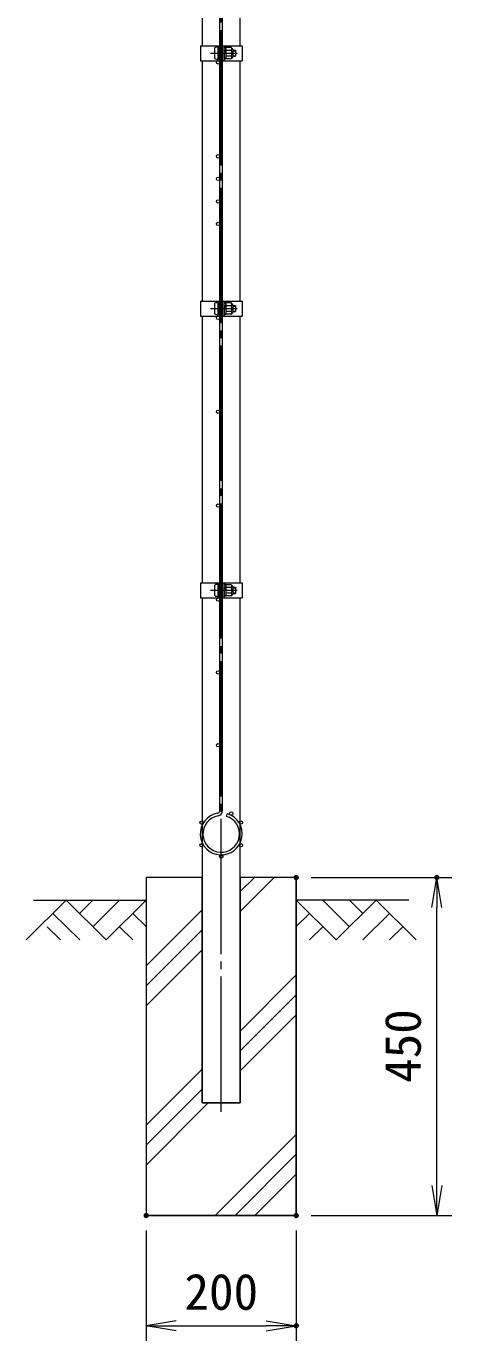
# Model space of a CAD drawing. Units: millimetres, scale not verified. Extents: x -4200 to 4200, y -2970 to 2970.
# Drawn here: x -183 to 384, y -523 to 1227 of the extents above; entities that cross this region are included whole.
import ezdxf
from ezdxf.enums import TextEntityAlignment as Align

# ---------------------------------------------------------------- set-up
doc = ezdxf.new("R2010")
doc.units = ezdxf.units.MM
doc.header["$LTSCALE"] = 10
doc.header["$PDMODE"] = 32
doc.header["$PDSIZE"] = 5
doc.linetypes.add('LONG_CHAIN', pattern=[21, 18, -1, 1, -1])
for name, color, linetype, lineweight in [('0-1_D-STR4', 7, 'Continuous', 9), ('0-2_D-STR-DIM', 7, 'Continuous', 9), ('0-3_0', 7, 'Continuous', 9), ('0-7_D-STR2', 7, 'Continuous', 9), ('0-8_D-STR1', 1, 'Continuous', 9), ('0-9_D-DCR-HCH', 7, 'Continuous', 9), ('0-A_D-BMK', 2, 'LONG_CHAIN', 9), ('0-B_D-STR3', 3, 'Continuous', 9), ('0-C_D-BGD', 7, 'Continuous', 9)]:
    doc.layers.add(name, color=color, linetype=linetype, lineweight=lineweight)
doc.layers.add('0-4_Defpoints', color=7, linetype='Continuous')
doc.styles.add('ＭＳ ゴシック', font='')
doc.styles.get('ＭＳ ゴシック').set_extended_font_data('MS Gothic')

# ---------------------------------------------------------------- blocks, each defined once
blk = doc.blocks.new('_Open')
at = {"layer": '0-3_0'}
blk.add_line((-10, 1.667), (0, 0), dxfattribs=at)
blk.add_lwpolyline([(-10, -1.667), (0, 0), (-10, 0)], dxfattribs=at)

msp = doc.modelspace()

# ---------------------------------------------------------------- linework, layer by layer
at = {"layer": '0-1_D-STR4'}
for p, q in [((-23.47, 93.98), (-23.47, -356.02)), ((51.13, 93.98), (-23.47, 93.98)), ((51.13, 93.98), (-23.47, 93.98)), ((176.53, 93.98), (101.93, 93.98)), ((176.53, 93.98), (176.53, -356.02)), ((176.53, -356.02), (-23.47, -356.02))]:
    msp.add_line(p, q, dxfattribs=at)
at = {"layer": '0-2_D-STR-DIM'}
for p, q in [((196.53, 93.98), (383.51, 93.98)), ((363.51, -316.02), (363.51, 53.98)), ((196.53, -356.02), (383.51, -356.02)), ((-23.47, -376.02), (-23.47, -522.66)), ((176.53, -376.02), (176.53, -522.66)), ((16.53, -502.66), (136.53, -502.66))]:
    msp.add_line(p, q, dxfattribs=at)
at = {"layer": '0-4_Defpoints'}
for p in [(176.53, 93.98), (363.51, 93.98), (-23.47, -356.02), (176.53, -356.02), (176.53, -502.66)]:
    msp.add_point(p, dxfattribs=at)
at = {"layer": '0-7_D-STR2'}
for p, q in [((74.73, 183.11), (74.73, 1834.84)), ((78.33, 183.11), (78.33, 1834.84)), ((83.5, 175.36), (84.53, 178.81))]:
    msp.add_line(p, q, dxfattribs=at)
for centre in [(72.48, 1178.98), (72.48, 1053.98), (72.48, 1023.98), (72.48, 993.98), (72.48, 963.98), (72.48, 963.98), (72.48, 838.98), (72.48, 713.98), (72.48, 588.98), (72.48, 463.98), (72.48, 366.98), (72.48, 269.98), (89.84, 179.14), (50.33, 167.1), (102.73, 167.1), (50.33, 136.85), (76.53, 121.73), (102.73, 136.85)]:
    msp.add_circle(centre, 2.25, dxfattribs=at)
for centre, radius, start, end in [((76.53, 151.98), 28, 99.83934, 73.39579), ((76.53, 151.98), 24.4, 99.83934, 73.39579), ((71.13, 183.11), 3.6, 279.83934, 0), ((71.13, 183.11), 7.2, 279.83934, 0)]:
    msp.add_arc(centre, radius, start, end, dxfattribs=at)
at = {"layer": '0-8_D-STR1'}
for p, q in [((51.13, 1556.23), (51.13, 1201.23)), ((101.93, 1201.23), (101.93, 1556.23)), ((51.13, 1181.23), (51.13, 861.23)), ((101.93, 861.23), (101.93, 1181.23)), ((51.13, 841.23), (51.13, 486.23)), ((101.93, 486.23), (101.93, 841.23)), ((51.13, 466.23), (51.13, -206.02)), ((101.93, -206.02), (101.93, 466.23)), ((51.13, -206.02), (101.93, -206.02))]:
    msp.add_line(p, q, dxfattribs=at)
at = {"layer": '0-9_D-DCR-HCH'}
for p, q in [((101.93, 48.69), (147.22, 93.98)), ((101.93, 75.2), (120.7, 93.98)), ((-129.9, 63.98), (-183.11, 10.77)), ((-129.9, 63.98), (-76.68, 10.77)), ((-112.16, 46.24), (-94.42, 63.98)), ((-94.42, 28.5), (-58.95, 63.98)), ((-76.68, 10.77), (-23.47, 63.98)), ((229.74, 10.77), (176.53, 63.98)), ((247.48, 28.5), (212, 63.98)), ((282.95, 63.98), (229.74, 10.77)), ((265.31, 46.15), (247.48, 63.98)), ((282.95, 63.98), (336.16, 10.77)), ((-147.63, 46.24), (-112, 10.77)), ((-41.21, 46.24), (-23.47, 28.59)), ((-23.47, -23.68), (51.13, 50.92)), ((194.27, 46.24), (176.53, 28.59)), ((300.69, 46.24), (265.05, 10.77)), ((-155.37, 28.5), (-137.55, 10.77)), ((-58.95, 28.5), (-41.13, 10.77)), ((-23.47, -50.2), (51.13, 24.4)), ((212, 28.5), (194.18, 10.77)), ((318.43, 28.5), (300.61, 10.77)), ((-23.47, -76.71), (51.13, -2.11)), ((101.93, -110.41), (176.53, -35.81)), ((101.93, -136.93), (176.53, -62.33)), ((101.93, -163.44), (176.53, -88.84)), ((-23.47, -235.81), (51.13, -161.21)), ((-23.47, -262.33), (51.13, -187.73)), ((-23.47, -288.84), (59.35, -206.02)), ((68.45, -356.02), (176.53, -247.94)), ((94.97, -356.02), (176.53, -274.46)), ((121.48, -356.02), (176.53, -300.98))]:
    msp.add_line(p, q, dxfattribs=at)
msp.add_lwpolyline([(176.53, 93.98), (101.93, 93.98), (101.93, -206.02), (51.13, -206.02), (51.13, 93.98), (-23.47, 93.98), (-23.47, -356.02), (176.53, -356.02)], close=True, dxfattribs=at)
at = {"layer": '0-A_D-BMK'}
for p, q in [((76.53, -218.02), (76.53, 1908.98)), ((62.11, 1191.23), (97.85, 1191.23)), ((62.11, 851.23), (97.85, 851.23)), ((62.11, 476.23), (97.85, 476.23))]:
    msp.add_line(p, q, dxfattribs=at)
at = {"layer": '0-B_D-STR3'}
for p, q in [((48.83, 1201.23), (74.73, 1201.23)), ((48.83, 1201.23), (48.83, 1181.23)), ((67.63, 1197.73), (67.63, 1184.73)), ((72.43, 1181.23), (72.43, 1201.23)), ((72.43, 1199.23), (72.43, 1183.23)), ((74.73, 1181.23), (74.73, 1201.23)), ((74.73, 1195.23), (78.33, 1195.23)), ((74.73, 1194.55), (78.33, 1194.55)), ((78.33, 1181.23), (78.33, 1201.23)), ((78.33, 1201.23), (104.23, 1201.23)), ((80.63, 1181.23), (80.63, 1201.23)), ((80.63, 1195.73), (81.02, 1198.89)), ((80.63, 1195.73), (80.63, 1186.73)), ((82.78, 1198.98), (81.12, 1198.98)), ((82.83, 1191.23), (82.83, 1198.95)), ((89.62, 1194.98), (82.83, 1194.98)), ((82.83, 1191.23), (82.83, 1183.5)), ((82.93, 1198.74), (82.88, 1198.91)), ((89.62, 1198.74), (82.93, 1198.74)), ((92.13, 1196.23), (92.13, 1186.23)), ((92.13, 1195.23), (95.43, 1195.23)), ((92.13, 1194.55), (95.75, 1194.55)), ((95.43, 1195.23), (95.43, 1187.23)), ((104.23, 1201.23), (104.23, 1181.23)), ((48.83, 1181.23), (74.73, 1181.23)), ((74.73, 1187.91), (78.33, 1187.91)), ((74.73, 1187.23), (78.33, 1187.23)), ((78.33, 1181.23), (104.23, 1181.23)), ((80.63, 1186.73), (81.02, 1183.57)), ((82.76, 1183.48), (81.12, 1183.48)), ((89.62, 1187.48), (82.83, 1187.48)), ((89.62, 1183.72), (82.93, 1183.72)), ((92.13, 1187.91), (95.75, 1187.91)), ((92.13, 1187.23), (95.43, 1187.23)), ((48.83, 861.23), (74.73, 861.23)), ((48.83, 861.23), (48.83, 841.23)), ((67.63, 857.73), (67.63, 844.73)), ((72.43, 841.23), (72.43, 861.23)), ((72.43, 859.23), (72.43, 843.23)), ((74.73, 841.23), (74.73, 861.23)), ((78.33, 841.23), (78.33, 861.23)), ((78.33, 861.23), (104.23, 861.23)), ((80.63, 841.23), (80.63, 861.23)), ((80.63, 855.73), (81.02, 858.89)), ((82.78, 858.98), (81.12, 858.98)), ((82.83, 851.23), (82.83, 858.95)), ((82.93, 858.74), (82.88, 858.91)), ((89.62, 858.74), (82.93, 858.74)), ((104.23, 861.23), (104.23, 841.23)), ((48.83, 841.23), (74.73, 841.23)), ((74.73, 855.23), (78.33, 855.23)), ((74.73, 854.55), (78.33, 854.55)), ((74.73, 847.91), (78.33, 847.91)), ((74.73, 847.23), (78.33, 847.23)), ((78.33, 841.23), (104.23, 841.23)), ((80.63, 855.73), (80.63, 846.73)), ((80.63, 846.73), (81.02, 843.57)), ((82.76, 843.48), (81.12, 843.48)), ((89.62, 854.98), (82.83, 854.98)), ((82.83, 851.23), (82.83, 843.5)), ((89.62, 847.48), (82.83, 847.48)), ((89.62, 843.72), (82.93, 843.72)), ((92.13, 856.23), (92.13, 846.23)), ((92.13, 855.23), (95.43, 855.23)), ((92.13, 854.55), (95.75, 854.55)), ((92.13, 847.91), (95.75, 847.91)), ((92.13, 847.23), (95.43, 847.23)), ((95.43, 855.23), (95.43, 847.23)), ((48.83, 486.23), (74.73, 486.23)), ((48.83, 486.23), (48.83, 466.23)), ((67.63, 482.73), (67.63, 469.73)), ((72.43, 466.23), (72.43, 486.23)), ((72.43, 484.23), (72.43, 468.23)), ((74.73, 466.23), (74.73, 486.23)), ((74.73, 480.23), (78.33, 480.23)), ((74.73, 479.55), (78.33, 479.55)), ((74.73, 472.91), (78.33, 472.91)), ((78.33, 466.23), (78.33, 486.23)), ((78.33, 486.23), (104.23, 486.23)), ((80.63, 466.23), (80.63, 486.23)), ((80.63, 480.73), (81.02, 483.89)), ((80.63, 480.73), (80.63, 471.73)), ((82.78, 483.98), (81.12, 483.98)), ((82.83, 476.23), (82.83, 483.95)), ((89.62, 479.98), (82.83, 479.98)), ((82.83, 476.23), (82.83, 468.5)), ((89.62, 472.48), (82.83, 472.48)), ((82.93, 483.74), (82.88, 483.91)), ((89.62, 483.74), (82.93, 483.74)), ((92.13, 481.23), (92.13, 471.23)), ((92.13, 480.23), (95.43, 480.23)), ((92.13, 479.55), (95.75, 479.55)), ((92.13, 472.91), (95.75, 472.91)), ((95.43, 480.23), (95.43, 472.23)), ((104.23, 486.23), (104.23, 466.23)), ((48.83, 466.23), (74.73, 466.23)), ((74.73, 472.23), (78.33, 472.23)), ((78.33, 466.23), (104.23, 466.23)), ((80.63, 471.73), (81.02, 468.57)), ((82.76, 468.48), (81.12, 468.48)), ((89.62, 468.72), (82.93, 468.72)), ((92.13, 472.23), (95.43, 472.23))]:
    msp.add_line(p, q, dxfattribs=at)
for centre, radius, start, end in [((81.12, 1198.88), 0.1, 90, 173), ((82.78, 1198.88), 0.1, 15, 90), ((77.95, 1196.86), 5.32, 339.37322, 22.7756), ((62.07, 1191.23), 21.19, 0, 10.20031), ((62.07, 1191.23), 21.19, 349.79969, 0), ((83.86, 1191.23), 6.87, 0, 33.09348), ((83.86, 1191.23), 6.87, 326.90652, 0), ((88.61, 1196.86), 2.13, 298.45309, 61.54691), ((85.35, 1191.97), 8, 32.13463, 57.68315), ((87.93, 1191.23), 8.5, 331.92751, 28.07249), ((81.12, 1183.58), 0.1, 187, 270), ((82.76, 1183.58), 0.1, 270, 337.2244), ((77.95, 1185.6), 5.32, 337.2244, 20.62678), ((88.61, 1185.6), 2.13, 298.45309, 61.54691), ((85.35, 1190.48), 8, 302.31685, 327.86537), ((81.12, 858.88), 0.1, 90, 173), ((82.78, 858.88), 0.1, 15, 90), ((77.95, 856.86), 5.32, 339.37322, 22.7756), ((88.61, 856.86), 2.13, 298.45309, 61.54691), ((85.35, 851.97), 8, 32.13463, 57.68315), ((81.12, 843.58), 0.1, 187, 270), ((82.76, 843.58), 0.1, 270, 337.2244), ((77.95, 845.6), 5.32, 337.2244, 20.62678), ((62.07, 851.23), 21.19, 0, 10.20031), ((62.07, 851.23), 21.19, 349.79969, 0), ((83.86, 851.23), 6.87, 0, 33.09348), ((83.86, 851.23), 6.87, 326.90652, 0), ((88.61, 845.6), 2.13, 298.45309, 61.54691), ((85.35, 850.48), 8, 302.31685, 327.86537), ((87.93, 851.23), 8.5, 331.92751, 28.07249), ((81.12, 483.88), 0.1, 90, 173), ((82.78, 483.88), 0.1, 15, 90), ((77.95, 481.86), 5.32, 339.37322, 22.7756), ((77.95, 470.6), 5.32, 337.2244, 20.62678), ((62.07, 476.23), 21.19, 0, 10.20031), ((62.07, 476.23), 21.19, 349.79969, 0), ((83.86, 476.23), 6.87, 0, 33.09348), ((83.86, 476.23), 6.87, 326.90652, 0), ((88.61, 481.86), 2.13, 298.45309, 61.54691), ((85.35, 476.97), 8, 32.13463, 57.68315), ((88.61, 470.6), 2.13, 298.45309, 61.54691), ((87.93, 476.23), 8.5, 331.92751, 28.07249), ((81.12, 468.58), 0.1, 187, 270), ((82.76, 468.58), 0.1, 270, 337.2244), ((85.35, 475.48), 8, 302.31685, 327.86537)]:
    msp.add_arc(centre, radius, start, end, dxfattribs=at)
for centre, start_param, end_param in [((72.43, 1197.73), 1.5707963, 3.1415927), ((72.43, 1184.73), 3.1415927, 4.712389), ((72.43, 857.73), 1.5707963, 3.1415927), ((72.43, 844.73), 3.1415927, 4.712389), ((72.43, 482.73), 1.5707963, 3.1415927), ((72.43, 469.73), 3.1415927, 4.712389)]:
    msp.add_ellipse(centre, major_axis=(4.8, 0), ratio=0.3125, start_param=start_param, end_param=end_param, dxfattribs=at)
at = {"layer": '0-C_D-BGD'}
for p, q in [((-173.47, 63.98), (-23.47, 63.98)), ((326.53, 63.98), (176.53, 63.98))]:
    msp.add_line(p, q, dxfattribs=at)

# ---------------------------------------------------------------- block references
at = {"layer": '0-2_D-STR-DIM', "xscale": 4, "yscale": 4}
for p, rotation in [((363.51, 93.98), 90), ((363.51, -356.02), 270), ((-23.47, -502.66), 180)]:
    msp.add_blockref('_Open', p, dxfattribs=dict(at, rotation=rotation))
msp.add_blockref('_Open', (176.53, -502.66), dxfattribs=at)

# ---------------------------------------------------------------- texts
at = {"layer": '0-2_D-STR-DIM', "style": 'ＭＳ ゴシック'}
msp.add_text('450', height=48.09, rotation=90, dxfattribs=at).set_placement((356.76, -179.52), align=Align.BOTTOM_LEFT)
msp.add_text('200', height=48.09, dxfattribs=at).set_placement((27.53, -495.91), align=Align.BOTTOM_LEFT)

doc.saveas('drawing.dxf')
